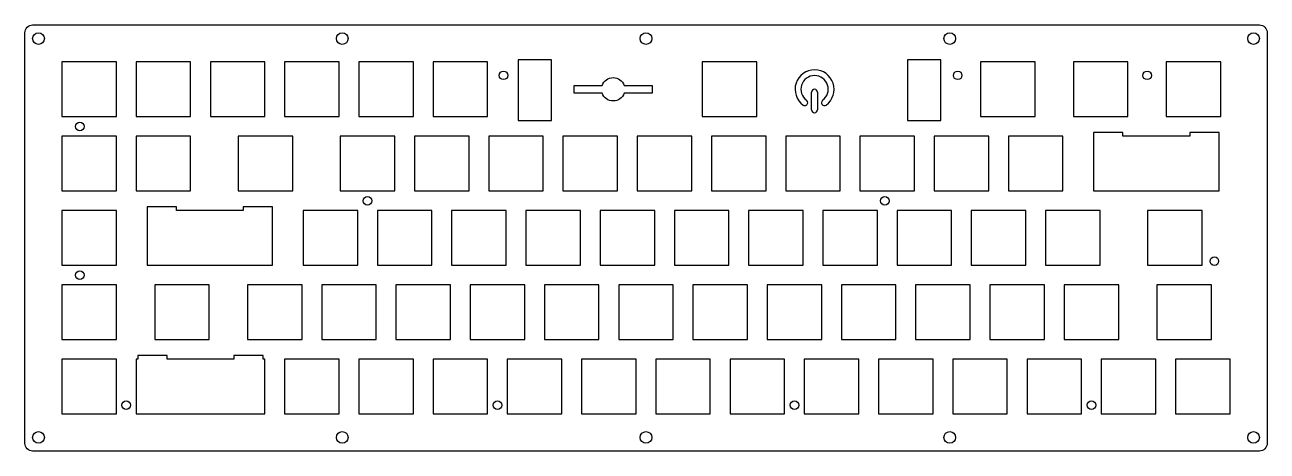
# Model space of a CAD drawing. Header units: millimetres. Extents: x -312 to 7, y -102 to 7.
import ezdxf

# ---------------------------------------------------------------- set-up
doc = ezdxf.new("R2010")
doc.units = ezdxf.units.MM
doc.layers.get('0').update_dxf_attribs({"linetype": 'CONTINUOUS'})

msp = doc.modelspace()

# ---------------------------------------------------------------- linework, layer by layer
for p, q in [((-109.13, -9.5), (-109.13, -9.5)), ((-109.88, -14.75), (-109.88, -10.25)), ((-108.38, -10.25), (-108.38, -14.75)), ((-110.88, -12.94), (-110.88, -12.94)), ((-109.13, -15.5), (-109.13, -15.5)), ((-107.38, -12.94), (-107.38, -12.94))]:
    msp.add_line(p, q)
for points in [[(7, -100.22, -0.414214), (5, -102.22), (-309.77, -102.22, -0.414214), (-311.77, -100.22), (-311.77, 5, -0.414214), (-309.77, 7), (5, 7, -0.414214), (7, 5)], [(-163.63, -8.5, -0.707107), (-157.98, -8.5), (-150.81, -8.5), (-150.81, -10.5), (-157.98, -10.5, -0.707107), (-163.63, -10.5), (-170.81, -10.5), (-170.81, -8.5)]]:
    msp.add_lwpolyline(points, format="xyb", close=True)
for points in [[(-288.27, -2.5), (-302.27, -2.5), (-302.27, -16.5), (-288.27, -16.5)], [(-283.23, -2.5), (-283.23, -16.5), (-269.23, -16.5), (-269.23, -2.5)], [(-250.17, -16.5), (-250.17, -2.5), (-264.17, -2.5), (-264.17, -16.5)], [(-231.12, -2.5), (-245.13, -2.5), (-245.13, -16.5), (-231.12, -16.5)], [(-212.07, -16.5), (-212.07, -2.5), (-226.08, -2.5), (-226.08, -16.5)], [(-193.03, -2.5), (-207.03, -2.5), (-207.03, -16.5), (-193.03, -16.5)], [(-176.64, -17.47), (-176.64, -1.97), (-185.19, -1.97), (-185.19, -17.47)], [(-123.97, -16.5), (-123.97, -2.5), (-137.97, -2.5), (-137.97, -16.5)], [(-85.29, -17.47), (-76.74, -17.47), (-76.74, -1.97), (-85.29, -1.97)], [(-52.53, -16.5), (-52.53, -2.5), (-66.53, -2.5), (-66.53, -16.5)], [(-28.72, -16.5), (-28.72, -2.5), (-42.72, -2.5), (-42.72, -16.5)], [(-4.91, -16.5), (-4.91, -2.5), (-18.91, -2.5), (-18.91, -16.5)], [(-302.27, -21.55), (-302.27, -35.55), (-288.27, -35.55), (-288.27, -21.55)], [(-283.23, -21.55), (-283.23, -35.55), (-269.23, -35.55), (-269.23, -21.55)], [(-257.03, -21.55), (-257.03, -35.55), (-243.03, -35.55), (-243.03, -21.55)], [(-230.84, -35.55), (-216.84, -35.55), (-216.84, -21.55), (-230.84, -21.55)], [(-197.79, -35.55), (-197.79, -21.55), (-211.79, -21.55), (-211.79, -35.55)], [(-192.74, -35.55), (-178.74, -35.55), (-178.74, -21.55), (-192.74, -21.55)], [(-173.69, -21.55), (-173.69, -35.55), (-159.69, -35.55), (-159.69, -21.55)], [(-154.64, -21.55), (-154.64, -35.55), (-140.64, -35.55), (-140.64, -21.55)], [(-121.59, -21.55), (-135.59, -21.55), (-135.59, -35.55), (-121.59, -35.55)], [(-102.54, -35.55), (-102.54, -21.55), (-116.54, -21.55), (-116.54, -35.55)], [(-97.49, -35.55), (-83.49, -35.55), (-83.49, -21.55), (-97.49, -21.55)], [(-64.44, -35.55), (-64.44, -21.55), (-78.44, -21.55), (-78.44, -35.55)], [(-59.39, -21.55), (-59.39, -35.55), (-45.39, -35.55), (-45.39, -21.55)], [(-5.33, -35.55), (-5.33, -20.58), (-12.86, -20.58), (-12.86, -21.55), (-30.01, -21.55), (-30.01, -20.58), (-37.53, -20.58), (-37.53, -35.55)], [(-288.27, -40.6), (-302.27, -40.6), (-302.27, -54.6), (-288.27, -54.6)], [(-248.22, -54.6), (-248.22, -39.63), (-255.74, -39.63), (-255.74, -40.6), (-272.89, -40.6), (-272.89, -39.63), (-280.42, -39.63), (-280.42, -54.6)], [(-226.36, -54.6), (-226.36, -40.6), (-240.36, -40.6), (-240.36, -54.6)], [(-207.31, -40.6), (-221.31, -40.6), (-221.31, -54.6), (-207.31, -54.6)], [(-188.26, -40.6), (-202.26, -40.6), (-202.26, -54.6), (-188.26, -54.6)], [(-169.21, -40.6), (-183.21, -40.6), (-183.21, -54.6), (-169.21, -54.6)], [(-164.16, -40.6), (-164.16, -54.6), (-150.16, -54.6), (-150.16, -40.6)], [(-131.11, -40.6), (-145.11, -40.6), (-145.11, -54.6), (-131.11, -54.6)], [(-112.06, -40.6), (-126.06, -40.6), (-126.06, -54.6), (-112.06, -54.6)], [(-93.01, -40.6), (-107.01, -40.6), (-107.01, -54.6), (-93.01, -54.6)], [(-73.96, -54.6), (-73.96, -40.6), (-87.96, -40.6), (-87.96, -54.6)], [(-54.91, -40.6), (-68.91, -40.6), (-68.91, -54.6), (-54.91, -54.6)], [(-49.86, -54.6), (-35.86, -54.6), (-35.86, -40.6), (-49.86, -40.6)], [(-9.67, -54.6), (-9.67, -40.6), (-23.67, -40.6), (-23.67, -54.6)], [(-302.27, -73.65), (-288.27, -73.65), (-288.27, -59.65), (-302.27, -59.65)], [(-278.46, -73.65), (-264.46, -73.65), (-264.46, -59.65), (-278.46, -59.65)], [(-254.65, -59.65), (-254.65, -73.65), (-240.65, -73.65), (-240.65, -59.65)], [(-235.6, -59.65), (-235.6, -73.65), (-221.6, -73.65), (-221.6, -59.65)], [(-202.55, -73.65), (-202.55, -59.65), (-216.55, -59.65), (-216.55, -73.65)], [(-197.5, -73.65), (-183.5, -73.65), (-183.5, -59.65), (-197.5, -59.65)], [(-164.45, -59.65), (-178.45, -59.65), (-178.45, -73.65), (-164.45, -73.65)], [(-159.4, -73.65), (-145.4, -73.65), (-145.4, -59.65), (-159.4, -59.65)], [(-140.35, -59.65), (-140.35, -73.65), (-126.35, -73.65), (-126.35, -59.65)], [(-107.3, -73.65), (-107.3, -59.65), (-121.3, -59.65), (-121.3, -73.65)], [(-102.25, -59.65), (-102.25, -73.65), (-88.25, -73.65), (-88.25, -59.65)], [(-83.2, -59.65), (-83.2, -73.65), (-69.2, -73.65), (-69.2, -59.65)], [(-50.15, -59.65), (-64.15, -59.65), (-64.15, -73.65), (-50.15, -73.65)], [(-45.1, -59.65), (-45.1, -73.65), (-31.1, -73.65), (-31.1, -59.65)], [(-21.29, -59.65), (-21.29, -73.65), (-7.29, -73.65), (-7.29, -59.65)], [(-288.27, -78.7), (-302.27, -78.7), (-302.27, -92.7), (-288.27, -92.7)], [(-250.17, -92.7), (-250.17, -78.7), (-250.6, -78.7), (-250.6, -77.73), (-258.12, -77.73), (-258.12, -78.7), (-275.27, -78.7), (-275.27, -77.73), (-282.8, -77.73), (-282.8, -78.7), (-283.23, -78.7), (-283.23, -92.7)], [(-245.13, -78.7), (-245.13, -92.7), (-231.12, -92.7), (-231.12, -78.7)], [(-226.08, -78.7), (-226.08, -92.7), (-212.07, -92.7), (-212.07, -78.7)], [(-193.03, -92.7), (-193.03, -78.7), (-207.03, -78.7), (-207.03, -92.7)], [(-187.97, -78.7), (-187.97, -92.7), (-173.98, -92.7), (-173.98, -78.7)], [(-168.93, -78.7), (-168.93, -92.7), (-154.93, -92.7), (-154.93, -78.7)], [(-149.88, -78.7), (-149.88, -92.7), (-135.88, -92.7), (-135.88, -78.7)], [(-130.82, -92.7), (-116.83, -92.7), (-116.83, -78.7), (-130.82, -78.7)], [(-97.78, -92.7), (-97.78, -78.7), (-111.78, -78.7), (-111.78, -92.7)], [(-92.72, -78.7), (-92.72, -92.7), (-78.72, -92.7), (-78.72, -78.7)], [(-73.67, -92.7), (-59.68, -92.7), (-59.68, -78.7), (-73.67, -78.7)], [(-40.62, -78.7), (-54.62, -78.7), (-54.62, -92.7), (-40.62, -92.7)], [(-21.58, -78.7), (-35.58, -78.7), (-35.58, -92.7), (-21.58, -92.7)], [(-16.52, -92.7), (-2.52, -92.7), (-2.52, -78.7), (-16.52, -78.7)]]:
    msp.add_lwpolyline(points, close=True)
for centre, radius in [((-308.27, 3.5), 1.5), ((-230.33, 3.5), 1.5), ((-152.39, 3.5), 1.5), ((-74.44, 3.5), 1.5), ((3.5, 3.5), 1.5), ((-188.93, -5.93), 1.1), ((-72.41, -5.93), 1.1), ((-23.81, -5.93), 1.1), ((-297.66, -19.02), 1.1), ((-223.84, -38.07), 1.1), ((-91.08, -38.07), 1.1), ((-6.55, -53.55), 1.1), ((-297.66, -57.12), 1.1), ((-285.75, -90.46), 1.1), ((-190.5, -90.46), 1.1), ((-114.3, -90.46), 1.1), ((-38.1, -90.46), 1.1), ((-308.27, -98.72), 1.5), ((-230.33, -98.72), 1.5), ((-152.39, -98.72), 1.5), ((-74.44, -98.72), 1.5), ((3.5, -98.72), 1.5)]:
    msp.add_circle(centre, radius)
for centre, radius, start, end in [((-109.13, -9.5), 5, -53.9681, 233.9681), ((-109.13, -9.5), 3.5, -53.9681, 233.9681), ((-109.13, -10.25), 0.75, 90.0076, 180), ((-109.13, -10.25), 0.75, 0, 90), ((-111.63, -12.94), 0.75, -0.0001, 53.9681), ((-106.63, -12.94), 0.75, 126.0319, 179.9999), ((-111.63, -12.94), 0.75, 233.9681, 359.872), ((-109.13, -14.75), 0.75, 180, 269.9924), ((-109.13, -14.75), 0.75, 270, 360), ((-106.63, -12.94), 0.75, 180.0986, 306.0319)]:
    msp.add_arc(centre, radius, start, end)

doc.saveas('drawing.dxf')
